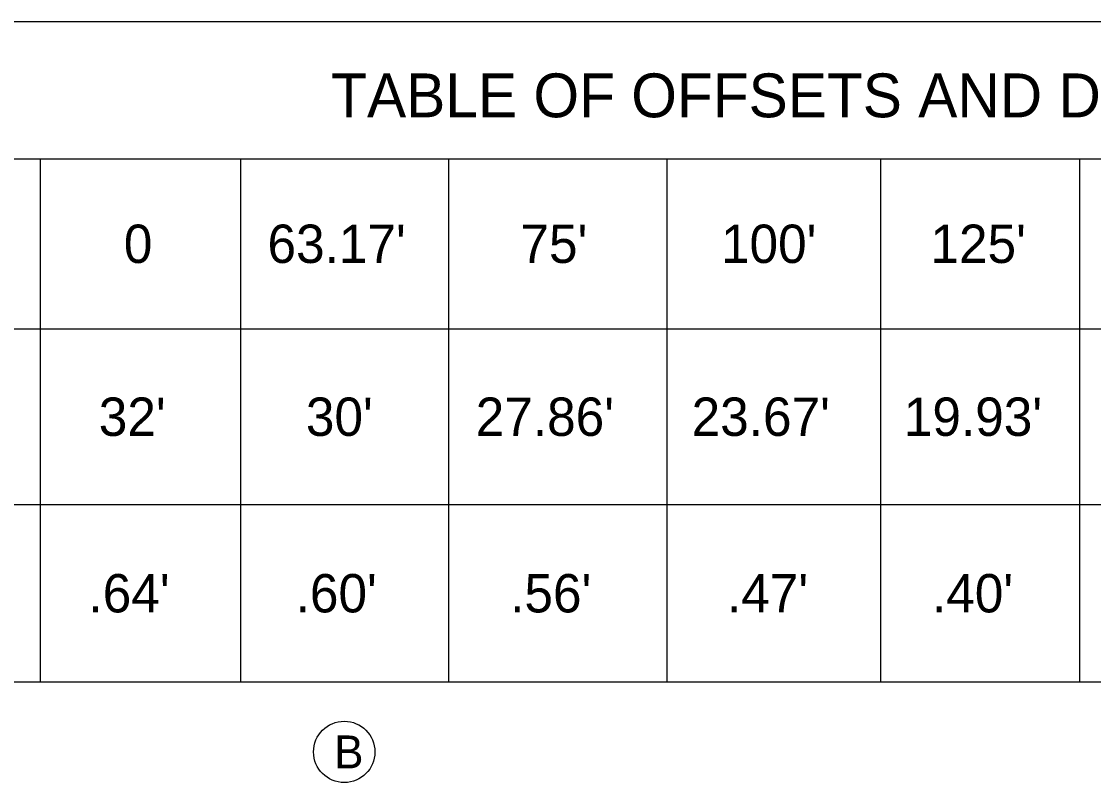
# Model space of a CAD drawing. Extents: x 1875357 to 1890680, y 2257528 to 2269761.
# Drawn here: x 1882414.6 to 1882610, y 2268236.4 to 2268375.2 of the extents above; entities that cross this region are included whole.
import ezdxf

# ---------------------------------------------------------------- set-up
doc = ezdxf.new("R2010")
doc.units = 0
for name, color, linetype in [('Design_PR_Roadway Notes', 7, 'Continuous'), ('Level 23', 7, 'Continuous'), ('Sheets_General Details', 7, 'Continuous')]:
    doc.layers.add(name, color=color, linetype=linetype)

msp = doc.modelspace()

# ---------------------------------------------------------------- linework, layer by layer
at = {"layer": 'Design_PR_Roadway Notes'}
msp.add_circle((1882473.46, 2268241.99), 5.59, dxfattribs=at)
at = {"layer": 'Sheets_General Details'}
for p, q in [((1882284.2, 2268375.23), (1882823.63, 2268375.23)), ((1882284.2, 2268350.17), (1882823.63, 2268350.17)), ((1882418.11, 2268254.77), (1882418.11, 2268350.17)), ((1882454.63, 2268254.77), (1882454.63, 2268350.17)), ((1882492.53, 2268254.77), (1882492.53, 2268350.17)), ((1882532.29, 2268254.77), (1882532.29, 2268350.17)), ((1882571.24, 2268254.77), (1882571.24, 2268350.17)), ((1882607.55, 2268254.77), (1882607.55, 2268350.17)), ((1882284.2, 2268319.17), (1882823.63, 2268319.17)), ((1882284.2, 2268287.1), (1882823.63, 2268287.1)), ((1882284.2, 2268254.77), (1882823.63, 2268254.77))]:
    msp.add_line(p, q, dxfattribs=at)

# ---------------------------------------------------------------- texts
at = {"layer": 'Design_PR_Roadway Notes'}
msp.add_text('B', height=6, dxfattribs=at).set_placement((1882471.62, 2268238.99))
at = {"layer": 'Level 23'}
for s, height, p in [('TABLE OF OFFSETS AND DROPS', 8, (1882471.08, 2268357.74)), ('0', 7, (1882433.29, 2268331.17)), ("63.17'", 7, (1882459.47, 2268331.17)), ("75'", 7, (1882505.57, 2268331.17)), ("100'", 7, (1882542.12, 2268331.17)), ("125'", 7, (1882580.3, 2268331.17)), ("32'", 7, (1882428.72, 2268299.63)), ("30'", 7, (1882466.47, 2268299.63)), ("27.86'", 7, (1882497.42, 2268299.63)), ("23.67'", 7, (1882536.77, 2268299.63)), ("19.93'", 7, (1882575.45, 2268299.63)), (".64'", 7, (1882426.84, 2268267.43)), (".60'", 7, (1882464.6, 2268267.43)), (".56'", 7, (1882503.7, 2268267.43)), (".47'", 7, (1882543.22, 2268267.43)), (".40'", 7, (1882580.58, 2268267.43))]:
    msp.add_text(s, height=height, dxfattribs=at).set_placement(p)

doc.saveas('drawing.dxf')
